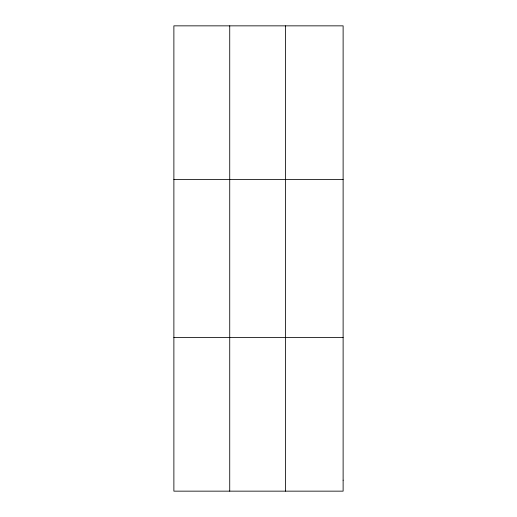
<?xml version="1.0" encoding="UTF-8"?>
<svg xmlns="http://www.w3.org/2000/svg" width="517" height="517" viewBox="0 0 517 517"><rect width="100%" height="100%" fill="white"/><g stroke="black" fill="none" stroke-linecap="round" stroke-linejoin="round"><path stroke-width="0.78" d="M229.729 25.85L229.729 491.15M285.578 25.85L285.578 491.15M173.88 179.399L343.12 179.399M173.88 337.601L343.12 337.601M343.12 480.183L343.12 491.15L173.88 491.15L173.88 25.85L343.12 25.85L343.12 480.183"/></g></svg>
